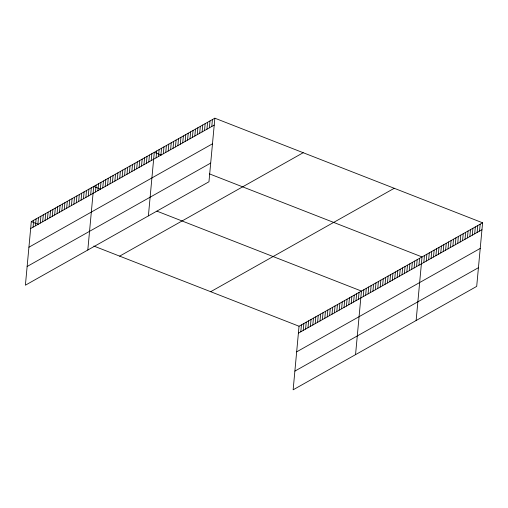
<?xml version="1.0" encoding="UTF-8"?>
<svg xmlns="http://www.w3.org/2000/svg" width="508" height="508" viewBox="0 0 508 508"><rect width="100%" height="100%" fill="white"/><g stroke="black" fill="none" stroke-linecap="round" stroke-linejoin="round"><path stroke-width="0.76" d="M214.859 118.193L31.299 221.609L25.4 285.191L208.959 181.769L214.859 118.193L482.6 222.809L476.701 286.391L293.141 389.807L299.041 326.231L482.6 222.809M33.058 227.178L33.699 220.256M35.458 225.825L36.1 218.904M37.859 224.472L38.5 217.551M40.259 223.12L40.9 216.198M42.659 221.767L43.301 214.846M45.06 220.415L45.701 213.493M47.46 219.062L48.101 212.141M49.86 217.71L50.502 210.788M52.261 216.357L52.902 209.436M54.661 215.005L55.302 208.083M57.061 213.652L57.702 206.731M59.461 212.3L60.103 205.378M61.862 210.947L62.503 204.026M64.262 209.594L64.903 202.673M66.662 208.242L67.304 201.32M69.063 206.889L69.704 199.974M71.463 205.537L72.104 198.622M73.863 204.184L74.505 197.269M76.263 202.832L76.905 195.917M78.664 201.479L79.305 194.564M81.064 200.127L81.705 193.211M83.464 198.774L84.106 191.859M85.865 197.428L86.506 190.506M88.265 196.075L88.906 189.154M90.665 194.723L91.307 187.801M87.808 250.031L93.707 186.449L100.508 189.103M95.491 192.005L96.133 185.083M97.911 190.64L98.552 183.718M100.336 189.274L100.978 182.353M102.762 187.909L103.403 180.988M105.181 186.544L105.823 179.622M107.607 185.179L108.248 178.257M110.026 183.813L110.668 176.892M112.452 182.448L113.093 175.527M114.872 181.083L115.513 174.161M117.297 179.718L117.939 172.796M119.723 178.352L120.364 171.431M122.142 176.987L122.784 170.066M124.568 175.622L125.209 168.7M126.987 174.257L127.629 167.335M129.413 172.891L130.054 165.97M131.832 171.526L132.48 164.605M134.258 170.161L134.899 163.239M136.684 168.796L137.325 161.874M139.103 167.43L139.744 160.509M141.529 166.065L142.17 159.144M143.948 164.7L144.589 157.778M146.374 163.335L147.015 156.413M148.793 161.969L149.441 155.048M151.219 160.604L151.86 153.683M148.387 215.9L154.286 152.317L161.08 154.972M156.064 157.874L156.705 150.952M158.49 156.508L159.131 149.587M160.909 155.143L161.55 148.222M163.335 153.778L163.976 146.856M165.754 152.413L166.402 145.491M168.18 151.047L168.821 144.126M170.605 149.682L171.247 142.761M173.025 148.317L173.666 141.395M175.451 146.952L176.092 140.03M177.87 145.586L178.511 138.665M180.296 144.221L180.937 137.3M182.715 142.856L183.363 135.934M185.141 141.491L185.782 134.569M187.566 140.125L188.208 133.204M189.986 138.76L190.627 131.839M192.411 137.395L193.053 130.473M194.831 136.03L195.472 129.108M197.256 134.664L197.898 127.743M199.676 133.299L200.323 126.378M202.101 131.934L202.743 125.012M204.527 130.569L205.169 123.654M206.946 129.203L207.588 122.288M209.372 127.838L210.014 120.923M211.792 126.473L212.433 119.558M300.8 331.794L301.441 324.879M303.2 330.441L303.841 323.526M305.6 329.089L306.241 322.174M308 327.736L308.642 320.821M310.401 326.39L311.042 319.469M312.801 325.037L313.442 318.116M315.201 323.685L315.843 316.763M317.602 322.332L318.243 315.411M320.002 320.98L320.643 314.058M322.402 319.627L323.044 312.706M324.803 318.275L325.444 311.353M327.203 316.922L327.844 310.001M329.603 315.57L330.244 308.648M332.003 314.217L332.645 307.296M334.404 312.865L335.045 305.943M336.804 311.512L337.445 304.59M339.204 310.159L339.846 303.238M341.605 308.807L342.246 301.885M344.005 307.454L344.646 300.533M346.405 306.102L347.047 299.18M348.805 304.749L349.447 297.828M351.206 303.397L351.847 296.475M353.606 302.044L354.247 295.123M356.006 300.692L356.648 293.77M358.407 299.339L359.048 292.418M355.549 354.647L361.448 291.065L156.915 211.144M363.233 296.621L363.874 289.7M365.652 295.256L366.293 288.334M368.078 293.891L368.719 286.969M370.497 292.525L371.145 285.604M372.923 291.16L373.564 284.239M375.349 289.795L375.99 282.873M377.768 288.43L378.409 281.508M380.194 287.064L380.835 280.143M382.613 285.699L383.254 278.778M385.039 284.334L385.68 277.412M387.458 282.969L388.106 276.047M389.884 281.603L390.525 274.682M392.309 280.238L392.951 273.317M394.729 278.873L395.37 271.951M397.154 277.508L397.796 270.586M399.574 276.142L400.215 269.221M401.999 274.777L402.641 267.856M404.425 273.412L405.067 266.49M406.845 272.047L407.486 265.125M409.27 270.681L409.912 263.76M411.69 269.316L412.331 262.395M414.115 267.951L414.757 261.029M416.535 266.586L417.176 259.664M418.96 265.22L419.602 258.305M416.128 320.516L422.027 256.94L209.334 173.831M423.805 262.49L424.447 255.575M426.231 261.125L426.872 254.21M428.65 259.759L429.292 252.844M431.076 258.394L431.717 251.479M433.495 257.029L434.143 250.114M435.921 255.664L436.562 248.749M438.347 254.305L438.988 247.383M440.766 252.94L441.408 246.018M443.192 251.574L443.833 244.653M445.611 250.209L446.253 243.288M448.037 248.844L448.678 241.922M450.456 247.479L451.104 240.557M452.882 246.113L453.523 239.192M455.308 244.748L455.949 237.827M457.727 243.383L458.368 236.461M460.153 242.018L460.794 235.096M462.572 240.652L463.213 233.731M464.998 239.287L465.639 232.366M467.417 237.922L468.065 231M469.843 236.557L470.484 229.635M472.269 235.191L472.91 228.27M474.688 233.826L475.329 226.905M477.114 232.461L477.755 225.539M479.533 231.096L480.174 224.174M30.658 228.53L214.217 125.108M28.924 247.231L212.484 143.808M27.134 266.49L210.693 163.074M119.653 256.134L303.212 152.711M210.687 291.706L394.246 188.284M298.399 333.146L481.959 229.73M296.666 351.847L480.225 248.425M294.875 371.113L478.434 267.691M31.299 221.609L38.094 224.263M93.828 246.043L299.041 326.231"/></g></svg>
